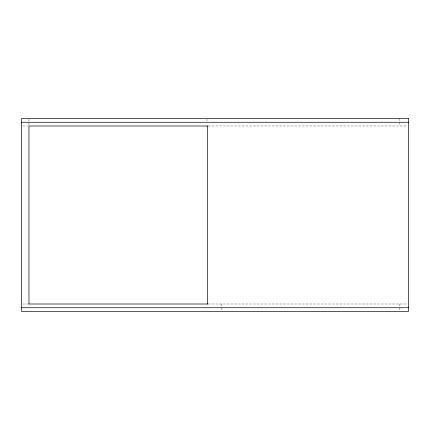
<?xml version="1.0" encoding="UTF-8"?>
<svg xmlns="http://www.w3.org/2000/svg" width="430" height="430" viewBox="0 0 430 430"><rect width="100%" height="100%" fill="white"/><g stroke="black" fill="none" stroke-linecap="round" stroke-linejoin="round"><path stroke-width="0.32" stroke-dasharray="2.15 1.61" d="M22.742 125.995L27.703 125.995M208.254 125.995L407.172 125.995M22.742 304.005L28.203 304.005M208.238 304.005L407.172 304.005M399.862 118.546L399.862 125.995M399.862 304.005L399.862 311.454M221.289 304.005L221.289 311.454M206.959 119.169L206.959 121.652M28.944 119.169L28.944 125.372"/><path stroke-width="0.64" d="M21.5 122.27L408.5 122.27M208.034 125.995L28.944 125.995L28.944 304.005M28.874 304.005L207.878 304.005M21.5 307.729L408.5 307.729M207.588 125.995L207.588 304.005M408.5 118.546L21.5 118.546L21.5 311.454L408.5 311.454L408.5 118.546"/></g></svg>
